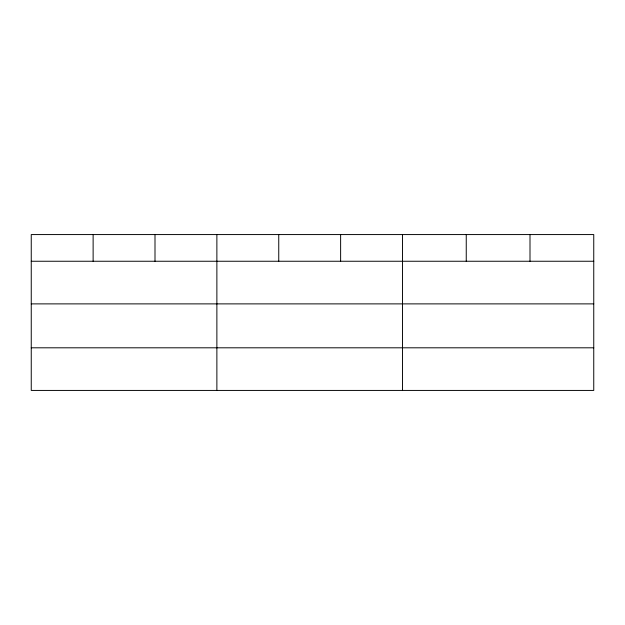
<?xml version="1.0" encoding="UTF-8"?>
<svg xmlns="http://www.w3.org/2000/svg" width="625" height="625" viewBox="0 0 625 625"><rect width="100%" height="100%" fill="white"/><g stroke="black" fill="none" stroke-linecap="round" stroke-linejoin="round"><path stroke-width="0.94" d="M593.75 303.883L593.75 234.57L31.25 234.57L31.25 390.43L593.75 390.43L593.75 303.883L31.25 303.883M31.25 261.25L593.75 261.25M31.25 347.805L593.75 347.805M530 234.57L530 261.25M466.25 234.57L466.25 261.25M402.5 234.57L402.5 390.43M340.625 234.57L340.625 261.25M278.75 234.57L278.75 261.25M216.875 234.57L216.875 390.43M155 234.57L155 261.25M93.125 234.57L93.125 261.25"/></g></svg>
